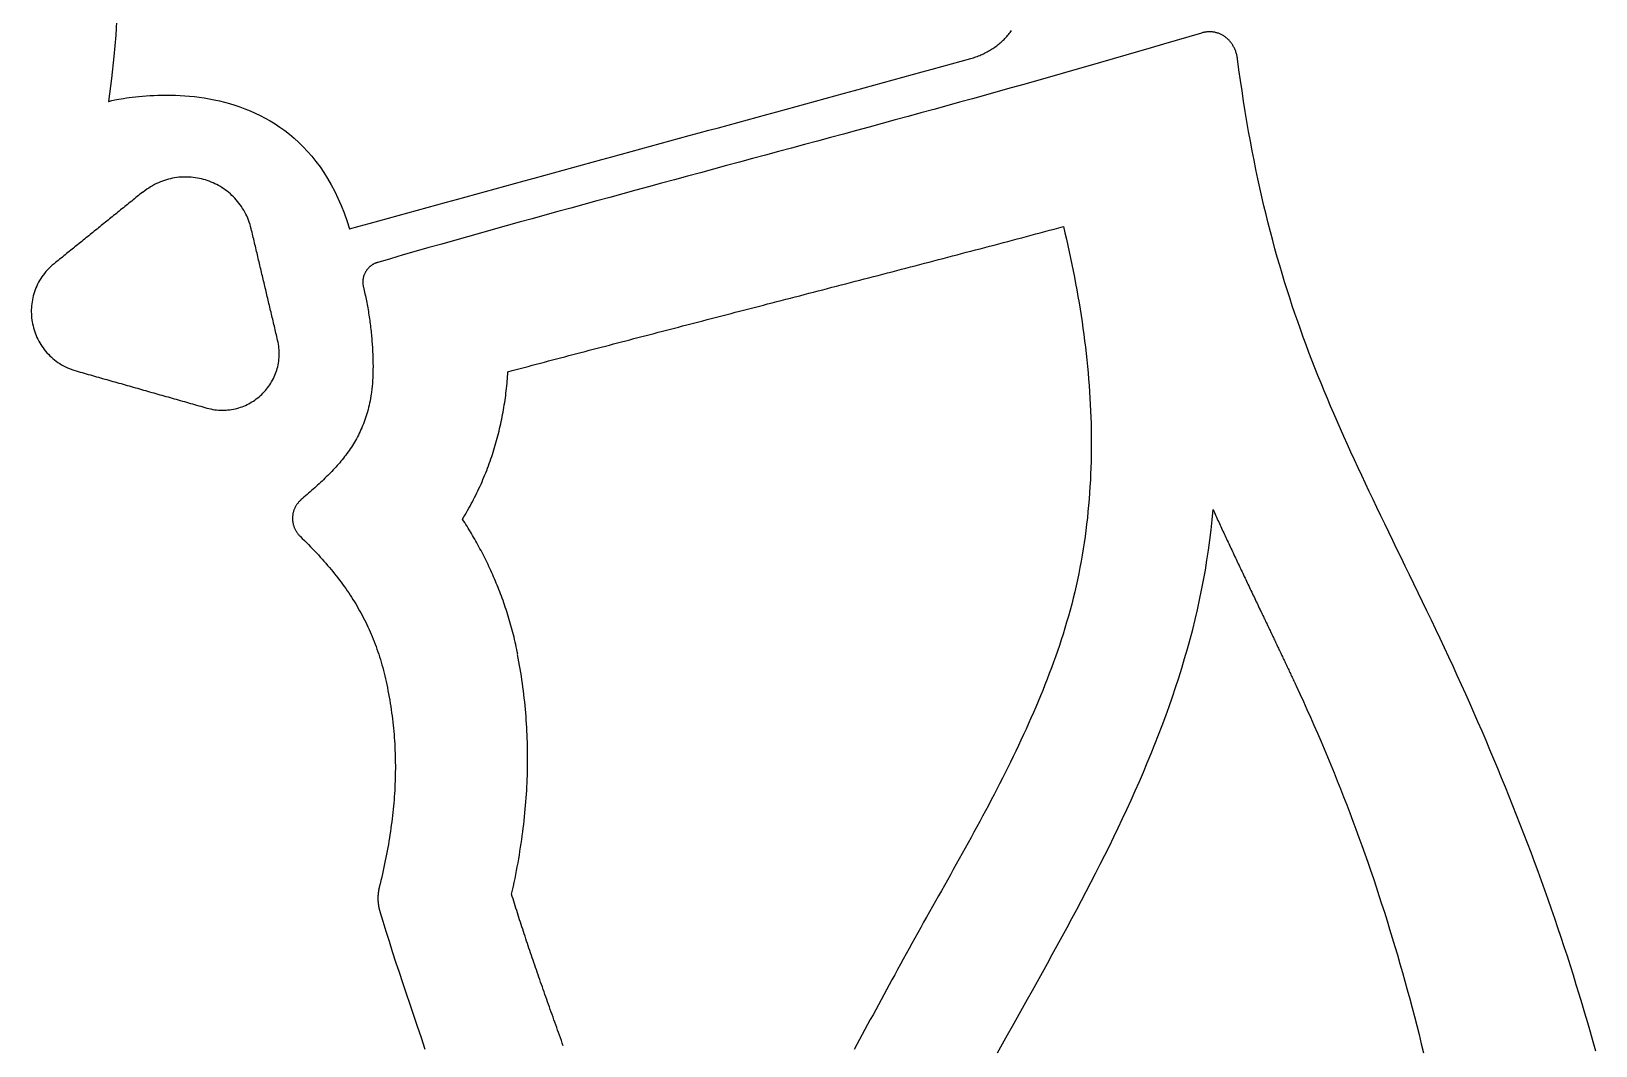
# Model space of a CAD drawing. Header units: metres. Extents: x 28 to 153, y -144 to -56.
# Drawn here: x 104.21 to 144.66, y -117.41 to -91.2 of the extents above; entities that cross this region are included whole.
import ezdxf

# ---------------------------------------------------------------- set-up
doc = ezdxf.new("R2010")
doc.units = ezdxf.units.M

msp = doc.modelspace()

# ---------------------------------------------------------------- linework, layer by layer
for points in [[(106.425238, -90.762328), (106.396028, -91.296998), (106.351324, -91.849194), (106.290618, -92.41917), (106.213402, -93.00718), (106.216958, -93.006164), (106.227372, -93.003624), (106.244644, -92.99956), (106.268266, -92.993972), (106.298238, -92.987114), (106.33456, -92.97924), (106.376724, -92.970604), (106.42473, -92.961206), (106.478324, -92.9513), (106.537252, -92.940886), (106.601514, -92.930218), (106.670856, -92.91955), (106.745024, -92.908882), (106.823764, -92.898468), (106.906822, -92.888562), (106.994198, -92.879164), (107.085638, -92.870528), (107.180888, -92.862908), (107.279948, -92.856304), (107.38231, -92.85097), (107.487974, -92.846906), (107.59694, -92.844366), (107.7087, -92.843604), (107.823254, -92.844874), (107.940348, -92.848176), (108.059728, -92.85351), (108.18114, -92.861384), (108.304584, -92.871544), (108.429806, -92.884498), (108.556552, -92.900246), (108.684822, -92.919042), (108.814108, -92.94114), (108.94441, -92.96654), (109.075474, -92.995496), (109.2073, -93.028008), (109.33938, -93.06433), (109.471714, -93.104716), (109.604302, -93.149166), (109.736636, -93.197934), (109.868716, -93.251274), (110.000034, -93.309186), (110.130844, -93.371924), (110.260638, -93.439742), (110.389416, -93.51264), (110.516924, -93.590872), (110.642908, -93.674438), (110.767114, -93.763592), (110.889542, -93.858588), (111.009938, -93.95968), (111.128048, -94.066868), (111.243618, -94.180152), (111.356648, -94.30004), (111.46663, -94.426532), (111.573818, -94.559628), (111.677704, -94.699836), (111.778288, -94.846902), (111.875062, -95.001334), (111.968026, -95.163132), (112.05718, -95.33255), (112.142016, -95.509842), (112.222534, -95.695008), (112.29848, -95.888048), (112.369854, -96.08947), (112.436148, -96.299274)], [(144.657826, -117.55882), (144.589754, -117.31244), (144.520412, -117.06606), (144.450054, -116.819934), (144.378426, -116.574062), (144.305528, -116.328444), (144.231614, -116.082826), (144.15643, -115.837462), (144.08023, -115.592352), (144.00276, -115.347496), (143.924274, -115.10264), (143.844518, -114.858038), (143.763746, -114.61369), (143.681704, -114.369596), (143.598646, -114.125502), (143.514572, -113.881662), (143.429228, -113.638076), (143.342868, -113.394744), (143.255492, -113.151412), (143.1671, -112.908334), (143.077692, -112.66551), (142.987014, -112.42294), (142.89532, -112.18037), (142.80261, -111.938054), (142.708884, -111.695992), (142.614142, -111.45393), (142.518384, -111.212122), (142.421864, -110.970568), (142.324328, -110.729268), (142.225776, -110.487968), (142.126208, -110.246922), (142.025624, -110.00613), (141.924278, -109.765338), (141.821916, -109.5248), (141.718538, -109.284516), (141.614398, -109.044486), (141.509242, -108.804456), (141.403324, -108.56468), (141.29639, -108.325158), (141.188694, -108.085636), (141.079982, -107.846368), (140.970508, -107.607354), (140.860018, -107.36834), (140.748766, -107.12958), (140.636752, -106.891074), (140.523976, -106.652822), (140.410184, -106.41457), (140.29563, -106.176572), (140.180314, -105.938828), (140.066522, -105.705148), (139.954, -105.474262), (139.842748, -105.24617), (139.732766, -105.020618), (139.624054, -104.797606), (139.516866, -104.57688), (139.410948, -104.35844), (139.3063, -104.142286), (139.202922, -103.928164), (139.100814, -103.71582), (138.999976, -103.505254), (138.900408, -103.296466), (138.80211, -103.089202), (138.705082, -102.883462), (138.609324, -102.678992), (138.514836, -102.475792), (138.421618, -102.273608), (138.32967, -102.07244), (138.238738, -101.872288), (138.149076, -101.672898), (138.060684, -101.474016), (137.973562, -101.275896), (137.88771, -101.07803), (137.803128, -100.880418), (137.719816, -100.68306), (137.637774, -100.485702), (137.556748, -100.288344), (137.476992, -100.090986), (137.398506, -99.893374), (137.32129, -99.695254), (137.245344, -99.496626), (137.170414, -99.29749), (137.096754, -99.097592), (137.024364, -98.896932), (136.953244, -98.695256), (136.88314, -98.492564), (136.814306, -98.288602), (136.746742, -98.08337), (136.680194, -97.876614), (136.614916, -97.668334), (136.550908, -97.45853), (136.487916, -97.246948), (136.426194, -97.033334), (136.365742, -96.817942), (136.306306, -96.600264), (136.24814, -96.3803), (136.191244, -96.15805), (136.135364, -95.933514), (136.080754, -95.706184), (136.02716, -95.476314), (135.974836, -95.24365), (135.923528, -95.007938), (135.87349, -94.769432), (135.824468, -94.527624), (135.776716, -94.282514), (135.72998, -94.034102), (135.684514, -93.782134), (135.640064, -93.52661), (135.596884, -93.267276), (135.55472, -93.004132), (135.513826, -92.737178), (135.473948, -92.46616), (135.435086, -92.190824), (135.397494, -91.911424), (135.394192, -91.888056), (135.390382, -91.864942), (135.386064, -91.842082), (135.381238, -91.81973), (135.375904, -91.797632), (135.370062, -91.775788), (135.363712, -91.754198), (135.356854, -91.733116), (135.349742, -91.712288), (135.342122, -91.691714), (135.333994, -91.671648), (135.325358, -91.651836), (135.316468, -91.632278), (135.30707, -91.613228), (135.297164, -91.594432), (135.287004, -91.576144), (135.276336, -91.55811), (135.265414, -91.540584), (135.253984, -91.523312), (135.2423, -91.506548), (135.230108, -91.490038), (135.217662, -91.474036), (135.204708, -91.458542), (135.1915, -91.443302), (135.178038, -91.42857), (135.164068, -91.414346), (135.149844, -91.400376), (135.135366, -91.386914), (135.120634, -91.37396), (135.105394, -91.361514), (135.0899, -91.349322), (135.074152, -91.337638), (135.05815, -91.326462), (135.041894, -91.315794), (135.025384, -91.305634), (135.00862, -91.295982), (134.991602, -91.286838), (134.97433, -91.278202), (134.956804, -91.26982), (134.939024, -91.261946), (134.92099, -91.25458), (134.902702, -91.247976), (134.88416, -91.24188), (134.865618, -91.236292), (134.846822, -91.231212), (134.827772, -91.22664), (134.808468, -91.222576), (134.789164, -91.21902), (134.769606, -91.215972), (134.750048, -91.213432), (134.730236, -91.211654), (134.71017, -91.210384), (134.690104, -91.209622), (134.669784, -91.209622), (134.649464, -91.21013), (134.62889, -91.211146), (134.608316, -91.212924), (134.587742, -91.21521), (134.566914, -91.218004), (134.546086, -91.22156), (134.525258, -91.225624), (134.50443, -91.23045), (134.483348, -91.235784), (134.462266, -91.24188), (134.138162, -91.338654), (133.813296, -91.43492), (133.487922, -91.530932), (133.16204, -91.62669), (132.83565, -91.72194), (132.508498, -91.816936), (132.180838, -91.911678), (131.85267, -92.006166), (131.523994, -92.1004), (131.19481, -92.19438), (130.865372, -92.288106), (130.535426, -92.381578), (130.204972, -92.474796), (129.874264, -92.56776), (129.543048, -92.66047), (129.211324, -92.752926), (128.879346, -92.845382), (128.547114, -92.937584), (128.214374, -93.029532), (127.88138, -93.12148), (127.548132, -93.213174), (127.21463, -93.304614), (126.880874, -93.396054), (126.546864, -93.48724), (126.2126, -93.578426), (125.878082, -93.669612), (125.54331, -93.760544), (125.208284, -93.851476), (124.873258, -93.942408), (124.537978, -94.03334), (124.202698, -94.124018), (123.867164, -94.214696), (123.53163, -94.305374), (123.196096, -94.396052), (122.860308, -94.48673), (122.52452, -94.577408), (122.188732, -94.668086), (121.852944, -94.759018), (121.517156, -94.84995), (121.181368, -94.940882), (120.84558, -95.031814), (120.509792, -95.123), (120.174004, -95.214186), (119.83847, -95.305372), (119.502936, -95.396812), (119.167656, -95.488252), (118.832376, -95.579946), (118.49735, -95.67164), (118.162324, -95.763588), (117.827552, -95.85579), (117.493034, -95.947992), (117.15877, -96.040448), (116.82476, -96.133158), (116.49075, -96.226122), (116.157248, -96.319086), (115.824, -96.412304), (115.491006, -96.505776), (115.158266, -96.599502), (114.82578, -96.693482), (114.493802, -96.787716), (114.162078, -96.882204), (113.830862, -96.9772), (113.4999, -97.07245), (113.169446, -97.167954), (113.156492, -97.171764), (113.143792, -97.175828), (113.131346, -97.1804), (113.1189, -97.185226), (113.106708, -97.190306), (113.09477, -97.19564), (113.083086, -97.201228), (113.071402, -97.20707), (113.059972, -97.213166), (113.048796, -97.219516), (113.037874, -97.22612), (113.026952, -97.232978), (113.016284, -97.24009), (113.00587, -97.247456), (112.99571, -97.255076), (112.985804, -97.26295), (112.975898, -97.270824), (112.966246, -97.278952), (112.956848, -97.287334), (112.947704, -97.29597), (112.938814, -97.30486), (112.930178, -97.31375), (112.921796, -97.322894), (112.913414, -97.332292), (112.905286, -97.341944), (112.897412, -97.351596), (112.889792, -97.361502), (112.882426, -97.371662), (112.875314, -97.381822), (112.868456, -97.392236), (112.861852, -97.402904), (112.855502, -97.413572), (112.849406, -97.424494), (112.843564, -97.435416), (112.837976, -97.446592), (112.832642, -97.457768), (112.827562, -97.469198), (112.822736, -97.480628), (112.818164, -97.492312), (112.813846, -97.503996), (112.809782, -97.515934), (112.805972, -97.527872), (112.802416, -97.540064), (112.799368, -97.552256), (112.796574, -97.564448), (112.794034, -97.576894), (112.791748, -97.58934), (112.789716, -97.601786), (112.787938, -97.614232), (112.786414, -97.626932), (112.785398, -97.639632), (112.784636, -97.652332), (112.784128, -97.665032), (112.783874, -97.677986), (112.783874, -97.69094), (112.784382, -97.703894), (112.785144, -97.716848), (112.78616, -97.729802), (112.78743, -97.742756), (112.789208, -97.75571), (112.79124, -97.768664), (112.793526, -97.781618), (112.79632, -97.794572), (112.799368, -97.807526), (112.810036, -97.851468), (112.82045, -97.89541), (112.83061, -97.939606), (112.840516, -97.984056), (112.850168, -98.02876), (112.859566, -98.073718), (112.86871, -98.118676), (112.877854, -98.163888), (112.886744, -98.209354), (112.89538, -98.25482), (112.903762, -98.30054), (112.91189, -98.34626), (112.919764, -98.39198), (112.927384, -98.437954), (112.93475, -98.483928), (112.941862, -98.529902), (112.94872, -98.575876), (112.955578, -98.622104), (112.962182, -98.668332), (112.968532, -98.71456), (112.974628, -98.760788), (112.98047, -98.807016), (112.986058, -98.853244), (112.991392, -98.899218), (112.996472, -98.945192), (113.001298, -98.991166), (113.00587, -99.03714), (113.010188, -99.08286), (113.014252, -99.12858), (113.018062, -99.174046), (113.021618, -99.219512), (113.02492, -99.264724), (113.027968, -99.309936), (113.031016, -99.354894), (113.03381, -99.399598), (113.03635, -99.444302), (113.038636, -99.488752), (113.040668, -99.532948), (113.042446, -99.57689), (113.04397, -99.620578), (113.04524, -99.664012), (113.046256, -99.707192), (113.047018, -99.750118), (113.047526, -99.79279), (113.04778, -99.835208), (113.04778, -99.877118), (113.047526, -99.918774), (113.047018, -99.960176), (113.046256, -100.00107), (113.04524, -100.04171), (113.04397, -100.081842), (113.042446, -100.12172), (113.040668, -100.16109), (113.038636, -100.200206), (113.03635, -100.238814), (113.03381, -100.276914), (113.031016, -100.314506), (113.027714, -100.35159), (113.024158, -100.38842), (113.020348, -100.424742), (113.016284, -100.460556), (113.011966, -100.495862), (113.007394, -100.530406), (113.002568, -100.564442), (112.99317, -100.625656), (112.98301, -100.685854), (112.972088, -100.74529), (112.96015, -100.80371), (112.94745, -100.861368), (112.933988, -100.918264), (112.919764, -100.974144), (112.904778, -101.029262), (112.88903, -101.083618), (112.87252, -101.137212), (112.855248, -101.190044), (112.837214, -101.242114), (112.818672, -101.293422), (112.799368, -101.343968), (112.779302, -101.393752), (112.758474, -101.443028), (112.737138, -101.491542), (112.71504, -101.539548), (112.692434, -101.586792), (112.669066, -101.633528), (112.64519, -101.679502), (112.620552, -101.724968), (112.595406, -101.769926), (112.569752, -101.814122), (112.543336, -101.85781), (112.516412, -101.90099), (112.48898, -101.943662), (112.46104, -101.985826), (112.432592, -102.027482), (112.403636, -102.06863), (112.374172, -102.109524), (112.3442, -102.14991), (112.31372, -102.189788), (112.282732, -102.229412), (112.251236, -102.268528), (112.219232, -102.30739), (112.18672, -102.345744), (112.153954, -102.383844), (112.12068, -102.42169), (112.086898, -102.459282), (112.052862, -102.496366), (112.018318, -102.533196), (111.98352, -102.569772), (111.948214, -102.606094), (111.912654, -102.642416), (111.87684, -102.678484), (111.840518, -102.714298), (111.803942, -102.749858), (111.767112, -102.785418), (111.730028, -102.820724), (111.692436, -102.85603), (111.65459, -102.891082), (111.61649, -102.926134), (111.578136, -102.960932), (111.539528, -102.99573), (111.500666, -103.030528), (111.46155, -103.065326), (111.422434, -103.100124), (111.383064, -103.134922), (111.34344, -103.16972), (111.303562, -103.204518), (111.263684, -103.239316), (111.223552, -103.274114), (111.183166, -103.309166), (111.170212, -103.32085), (111.157512, -103.332788), (111.14532, -103.34498), (111.133636, -103.357426), (111.122206, -103.370126), (111.111284, -103.38308), (111.100616, -103.396288), (111.090456, -103.409496), (111.08055, -103.422958), (111.071152, -103.436674), (111.062262, -103.450644), (111.053626, -103.464868), (111.045498, -103.479092), (111.037624, -103.49357), (111.030258, -103.508302), (111.0234, -103.523034), (111.016796, -103.53802), (111.0107, -103.553006), (111.004858, -103.568246), (110.999524, -103.583486), (110.994698, -103.59898), (110.990126, -103.614474), (110.986062, -103.629968), (110.982252, -103.645716), (110.97895, -103.661464), (110.975902, -103.677212), (110.973362, -103.693214), (110.97133, -103.709216), (110.969552, -103.725218), (110.968282, -103.74122), (110.967266, -103.757222), (110.966758, -103.773224), (110.966758, -103.789226), (110.967012, -103.805228), (110.967774, -103.82123), (110.96879, -103.837232), (110.970314, -103.853234), (110.972346, -103.869236), (110.974632, -103.885238), (110.977426, -103.90124), (110.980474, -103.917242), (110.98403, -103.93299), (110.98784, -103.948738), (110.992158, -103.964486), (110.996984, -103.97998), (111.002064, -103.995474), (111.007652, -104.010968), (111.013494, -104.026208), (111.019844, -104.041448), (111.026702, -104.056434), (111.033814, -104.07142), (111.041434, -104.086152), (111.049308, -104.10063), (111.05769, -104.115108), (111.066326, -104.129332), (111.07547, -104.143302), (111.085122, -104.157272), (111.095028, -104.170988), (111.105442, -104.18445), (111.11611, -104.197658), (111.127286, -104.210612), (111.138716, -104.223312), (111.150654, -104.235758), (111.1631, -104.24795), (111.218218, -104.301798), (111.272574, -104.355392), (111.326168, -104.408986), (111.379254, -104.46258), (111.431578, -104.516174), (111.483394, -104.569768), (111.534448, -104.623362), (111.58474, -104.676956), (111.634524, -104.73055), (111.683546, -104.784144), (111.73206, -104.837738), (111.779812, -104.891332), (111.826802, -104.94518), (111.873284, -104.999028), (111.919004, -105.052876), (111.964216, -105.106978), (112.008666, -105.16108), (112.052608, -105.215436), (112.095788, -105.269792), (112.13846, -105.324402), (112.18037, -105.379266), (112.221772, -105.43413), (112.262412, -105.489248), (112.302544, -105.54462), (112.341914, -105.600246), (112.380776, -105.656126), (112.418876, -105.71226), (112.456468, -105.768648), (112.493298, -105.82529), (112.52962, -105.882186), (112.56518, -105.939336), (112.600232, -105.99674), (112.634522, -106.054652), (112.668304, -106.112818), (112.701578, -106.171238), (112.73409, -106.230166), (112.766094, -106.289348), (112.797336, -106.349038), (112.82807, -106.408982), (112.858042, -106.469434), (112.887506, -106.530394), (112.916462, -106.591608), (112.944656, -106.65333), (112.972342, -106.71556), (112.99952, -106.778298), (113.025936, -106.841544), (113.051844, -106.905298), (113.077244, -106.96956), (113.101882, -107.03433), (113.126012, -107.099608), (113.14938, -107.165394), (113.17224, -107.231688), (113.194592, -107.298744), (113.216436, -107.366308), (113.237518, -107.43438), (113.258092, -107.503214), (113.278158, -107.572556), (113.297462, -107.64266), (113.316258, -107.713526), (113.334546, -107.7849), (113.352072, -107.857036), (113.36909, -107.929934), (113.3856, -108.00334), (113.401602, -108.077508), (113.418366, -108.159296), (113.434622, -108.24083), (113.450116, -108.322364), (113.464848, -108.403644), (113.479072, -108.484924), (113.492534, -108.56595), (113.505234, -108.646976), (113.517426, -108.727748), (113.528856, -108.80852), (113.539778, -108.889292), (113.549938, -108.96981), (113.559336, -109.050328), (113.568226, -109.130846), (113.576354, -109.21111), (113.583974, -109.291374), (113.590832, -109.371638), (113.597182, -109.451902), (113.60277, -109.532166), (113.60785, -109.61243), (113.612168, -109.692694), (113.615978, -109.772958), (113.619026, -109.853222), (113.621566, -109.933486), (113.623344, -110.01375), (113.624614, -110.094014), (113.625122, -110.174278), (113.625122, -110.254542), (113.62436, -110.334806), (113.62309, -110.41507), (113.621312, -110.495588), (113.618772, -110.576106), (113.615724, -110.656624), (113.612168, -110.737142), (113.60785, -110.817914), (113.603024, -110.898686), (113.597436, -110.979712), (113.59134, -111.060738), (113.584736, -111.141764), (113.57737, -111.223044), (113.569496, -111.304324), (113.561114, -111.385858), (113.55197, -111.467646), (113.542318, -111.549434), (113.532158, -111.631476), (113.52149, -111.713518), (113.51006, -111.795814), (113.498122, -111.878364), (113.485676, -111.961168), (113.472722, -112.043972), (113.459006, -112.12703), (113.444782, -112.210342), (113.43005, -112.293908), (113.41481, -112.377728), (113.398808, -112.461802), (113.382298, -112.54613), (113.36528, -112.630712), (113.347754, -112.715548), (113.32972, -112.800638), (113.311178, -112.885982), (113.292128, -112.97158), (113.272316, -113.057432), (113.251996, -113.143538), (113.231168, -113.229898), (113.209832, -113.316512), (113.207546, -113.326164), (113.20526, -113.335816), (113.202974, -113.345468), (113.200942, -113.35512), (113.19891, -113.364772), (113.196878, -113.374424), (113.1951, -113.384076), (113.193322, -113.393728), (113.191544, -113.40338), (113.19002, -113.413032), (113.188496, -113.422684), (113.186972, -113.432336), (113.185702, -113.441988), (113.184432, -113.451894), (113.183162, -113.4618), (113.181892, -113.471706), (113.180876, -113.481612), (113.17986, -113.491518), (113.178844, -113.501424), (113.178082, -113.51133), (113.17732, -113.521236), (113.176558, -113.531142), (113.17605, -113.541048), (113.175542, -113.550954), (113.175034, -113.56086), (113.17478, -113.570766), (113.174526, -113.580672), (113.174272, -113.590578), (113.174272, -113.600484), (113.174272, -113.61039), (113.174272, -113.620296), (113.174526, -113.630202), (113.17478, -113.640108), (113.175034, -113.650014), (113.175542, -113.65992), (113.17605, -113.669826), (113.176558, -113.679732), (113.17732, -113.689638), (113.178082, -113.699544), (113.178844, -113.70945), (113.17986, -113.719356), (113.180876, -113.729262), (113.181892, -113.739168), (113.182908, -113.749074), (113.184178, -113.758726), (113.185448, -113.768378), (113.186718, -113.77803), (113.188242, -113.787682), (113.189766, -113.797334), (113.19129, -113.806986), (113.193068, -113.816638), (113.194846, -113.82629), (113.196624, -113.835942), (113.198656, -113.845594), (113.200688, -113.855246), (113.20272, -113.864898), (113.205006, -113.87455), (113.207292, -113.884202), (113.209578, -113.893854), (113.212118, -113.903506), (113.214658, -113.913158), (113.217198, -113.92281), (113.219992, -113.932462), (113.222786, -113.94186), (113.300002, -114.196622), (113.379504, -114.453924), (113.461292, -114.71402), (113.545366, -114.97691), (113.631726, -115.242848), (113.720118, -115.512088), (113.810542, -115.78463), (113.902744, -116.060728), (113.996978, -116.340636), (114.09299, -116.624608), (114.19078, -116.912644), (114.290094, -117.204998), (114.391186, -117.50167)], [(112.442244, -96.302322), (112.693196, -96.233488), (112.944148, -96.164654), (113.1951, -96.09582), (113.446052, -96.026986), (113.697004, -95.958152), (113.947956, -95.889318), (114.198908, -95.820484), (114.44986, -95.75165), (114.700812, -95.682816), (114.951764, -95.613982), (115.202716, -95.545148), (115.453668, -95.476314), (115.70462, -95.40748), (115.955572, -95.338646), (116.206524, -95.269812), (116.457476, -95.200978), (116.708428, -95.132144), (116.95938, -95.06331), (117.210332, -94.994476), (117.461284, -94.925642), (117.712236, -94.856808), (117.963188, -94.787974), (118.21414, -94.71914), (118.465092, -94.650306), (118.716044, -94.581472), (118.966996, -94.512638), (119.217948, -94.443804), (119.4689, -94.37497), (119.719852, -94.306136), (119.970804, -94.237302), (120.221756, -94.168468), (120.472708, -94.099634), (120.72366, -94.0308), (120.974612, -93.961966), (121.225564, -93.893132), (121.476516, -93.824298), (121.727468, -93.755464), (121.97842, -93.68663), (122.229372, -93.617796), (122.480324, -93.548962), (122.731276, -93.480128), (122.982228, -93.411294), (123.23318, -93.34246), (123.484132, -93.273626), (123.735084, -93.204792), (123.986036, -93.135958), (124.236988, -93.067124), (124.48794, -92.99829), (124.738892, -92.929456), (124.989844, -92.860622), (125.240796, -92.791788), (125.491748, -92.722954), (125.7427, -92.65412), (125.993652, -92.585286), (126.244604, -92.516452), (126.495556, -92.447618), (126.746508, -92.378784), (126.99746, -92.30995), (127.248412, -92.241116), (127.499364, -92.172282), (127.750316, -92.103448), (128.001268, -92.034614), (128.25222, -91.96578), (128.503172, -91.896946), (128.5367, -91.887548), (128.569974, -91.877642), (128.603248, -91.866974), (128.636268, -91.855798), (128.669034, -91.844114), (128.701546, -91.831922), (128.733804, -91.818968), (128.765808, -91.805506), (128.797558, -91.791536), (128.829054, -91.777058), (128.860296, -91.762072), (128.891284, -91.746578), (128.922018, -91.730322), (128.952244, -91.713558), (128.982216, -91.696286), (129.011934, -91.678506), (129.041144, -91.660218), (129.0701, -91.641422), (129.098802, -91.622372), (129.126996, -91.602814), (129.154936, -91.582748), (129.182368, -91.562174), (129.209292, -91.541092), (129.235962, -91.519502), (129.262124, -91.497404), (129.287778, -91.475052), (129.313178, -91.452192), (129.33807, -91.428824), (129.362454, -91.405202), (129.38633, -91.381072), (129.409698, -91.356434), (129.432558, -91.331542), (129.45491, -91.306142), (129.476754, -91.280234), (129.49809, -91.254072), (129.518918, -91.227402), (129.538984, -91.200478), (129.558542, -91.173046)], [(107.095036, -95.350584), (107.059222, -95.37954), (107.023408, -95.408496), (106.987594, -95.437452), (106.95178, -95.466408), (106.915966, -95.495364), (106.880152, -95.52432), (106.844338, -95.553276), (106.808524, -95.582232), (106.77271, -95.611188), (106.736896, -95.640144), (106.701082, -95.6691), (106.665268, -95.698056), (106.629454, -95.727012), (106.59364, -95.755968), (106.557826, -95.784924), (106.522012, -95.81388), (106.486198, -95.842836), (106.450384, -95.871792), (106.41457, -95.900748), (106.378756, -95.929704), (106.342942, -95.95866), (106.307128, -95.987616), (106.271314, -96.016572), (106.2355, -96.045528), (106.199686, -96.074484), (106.163872, -96.10344), (106.128058, -96.132396), (106.092244, -96.161352), (106.05643, -96.190308), (106.020616, -96.219264), (105.984802, -96.24822), (105.948988, -96.277176), (105.913174, -96.306132), (105.87736, -96.335088), (105.841546, -96.364044), (105.805732, -96.393), (105.769918, -96.421956), (105.734104, -96.450912), (105.69829, -96.479868), (105.662476, -96.508824), (105.626662, -96.53778), (105.590848, -96.566736), (105.555034, -96.595692), (105.51922, -96.624648), (105.483406, -96.653604), (105.447592, -96.68256), (105.411778, -96.711516), (105.375964, -96.740472), (105.34015, -96.769428), (105.304336, -96.798384), (105.268522, -96.82734), (105.232708, -96.856296), (105.196894, -96.885252), (105.16108, -96.914208), (105.125266, -96.943164), (105.089452, -96.97212), (105.053638, -97.001076), (105.017824, -97.030032), (104.98201, -97.058988), (104.946196, -97.087944), (104.910382, -97.1169), (104.874568, -97.145856), (104.838754, -97.174812), (104.80294, -97.203768), (104.756966, -97.242376), (104.713024, -97.282254), (104.67086, -97.323148), (104.630728, -97.365058), (104.592374, -97.407984), (104.556052, -97.451672), (104.521508, -97.496376), (104.488996, -97.541842), (104.458262, -97.58807), (104.429306, -97.63506), (104.402382, -97.682812), (104.377236, -97.731072), (104.353868, -97.780094), (104.332278, -97.829624), (104.312466, -97.879662), (104.294686, -97.930208), (104.278684, -97.981008), (104.26446, -98.032316), (104.252014, -98.083878), (104.241346, -98.135694), (104.232456, -98.187764), (104.22509, -98.239834), (104.219502, -98.292158), (104.215692, -98.344482), (104.21366, -98.396806), (104.213406, -98.44913), (104.214676, -98.501454), (104.217724, -98.553778), (104.22255, -98.605848), (104.2289, -98.657664), (104.237028, -98.709226), (104.24668, -98.760534), (104.25811, -98.811588), (104.271064, -98.862134), (104.285542, -98.912426), (104.301798, -98.96221), (104.319578, -99.011486), (104.338882, -99.060254), (104.359964, -99.10826), (104.38257, -99.155758), (104.4067, -99.202494), (104.432354, -99.248468), (104.459532, -99.29368), (104.488234, -99.337876), (104.51846, -99.38131), (104.55021, -99.423728), (104.583484, -99.46513), (104.618282, -99.505516), (104.654604, -99.544886), (104.69245, -99.582986), (104.73182, -99.62007), (104.77246, -99.655884), (104.814624, -99.690428), (104.858312, -99.723702), (104.90327, -99.755452), (104.949752, -99.785932), (104.997504, -99.814888), (105.04678, -99.84232), (105.097326, -99.868228), (105.149396, -99.892612), (105.202736, -99.915218), (105.2576, -99.9363), (105.313734, -99.955604), (105.371138, -99.97313), (105.42397, -99.988116), (105.476802, -100.003102), (105.529634, -100.018088), (105.582466, -100.033074), (105.635298, -100.04806), (105.68813, -100.063046), (105.740962, -100.078032), (105.793794, -100.093018), (105.846626, -100.108004), (105.899458, -100.12299), (105.95229, -100.137976), (106.005122, -100.152962), (106.057954, -100.167948), (106.110786, -100.182934), (106.163618, -100.19792), (106.21645, -100.212906), (106.269282, -100.227892), (106.322114, -100.242878), (106.374946, -100.257864), (106.427778, -100.27285), (106.48061, -100.287836), (106.533442, -100.302822), (106.586274, -100.317808), (106.639106, -100.332794), (106.691938, -100.34778), (106.74477, -100.362766), (106.797602, -100.377752), (106.850434, -100.392738), (106.903266, -100.407724), (106.956098, -100.42271), (107.00893, -100.437696), (107.061762, -100.452682), (107.114594, -100.467668), (107.167426, -100.482654), (107.220258, -100.49764), (107.27309, -100.512626), (107.325922, -100.527612), (107.378754, -100.542598), (107.431586, -100.557584), (107.484418, -100.57257), (107.53725, -100.587556), (107.590082, -100.602542), (107.642914, -100.617528), (107.695746, -100.632514), (107.748578, -100.6475), (107.80141, -100.662486), (107.854242, -100.677472), (107.907074, -100.692458), (107.959906, -100.707444), (108.012738, -100.72243), (108.06557, -100.737416), (108.118402, -100.752402), (108.171234, -100.767388), (108.224066, -100.782374), (108.276898, -100.79736), (108.32973, -100.812346), (108.382562, -100.827332), (108.435394, -100.842318), (108.488226, -100.857304), (108.541058, -100.87229), (108.59389, -100.887276), (108.646722, -100.902262), (108.699554, -100.917248), (108.752386, -100.932234), (108.802932, -100.945696), (108.853478, -100.95738), (108.90377, -100.967286), (108.953808, -100.975414), (109.003846, -100.981764), (109.05363, -100.986336), (109.10316, -100.98913), (109.152182, -100.990146), (109.20095, -100.989638), (109.249464, -100.987352), (109.29747, -100.983542), (109.345222, -100.978208), (109.392466, -100.97135), (109.439202, -100.962968), (109.48543, -100.953062), (109.53115, -100.941632), (109.576362, -100.928678), (109.621066, -100.914454), (109.665008, -100.898706), (109.708442, -100.881688), (109.751114, -100.8634), (109.793278, -100.843588), (109.83468, -100.822506), (109.87532, -100.800154), (109.915198, -100.776532), (109.954314, -100.751894), (109.992668, -100.725986), (110.030006, -100.698808), (110.066582, -100.670614), (110.102142, -100.641404), (110.13694, -100.610924), (110.170722, -100.579428), (110.203488, -100.546916), (110.235238, -100.513388), (110.265972, -100.479098), (110.29569, -100.443792), (110.324392, -100.40747), (110.351824, -100.370386), (110.37824, -100.332286), (110.403386, -100.293424), (110.427262, -100.2538), (110.449868, -100.213414), (110.471204, -100.172266), (110.49127, -100.130356), (110.510066, -100.087684), (110.527592, -100.04425), (110.543848, -100.000308), (110.55858, -99.955604), (110.571788, -99.910392), (110.583726, -99.864672), (110.59414, -99.81819), (110.60303, -99.7712), (110.610396, -99.723702), (110.616238, -99.67595), (110.620556, -99.62769), (110.623096, -99.578922), (110.624112, -99.5299), (110.62335, -99.48037), (110.62081, -99.430586), (110.616746, -99.380548), (110.610904, -99.330256), (110.603284, -99.27971), (110.593886, -99.22891), (110.582456, -99.177856), (110.571788, -99.132898), (110.56112, -99.08794), (110.550452, -99.042982), (110.539784, -98.998024), (110.529116, -98.953066), (110.518448, -98.908108), (110.50778, -98.86315), (110.497112, -98.818192), (110.486444, -98.773234), (110.475776, -98.728276), (110.465108, -98.683318), (110.45444, -98.63836), (110.443772, -98.593402), (110.433104, -98.548444), (110.422436, -98.503486), (110.411768, -98.458528), (110.4011, -98.41357), (110.390432, -98.368612), (110.379764, -98.323654), (110.369096, -98.278696), (110.358428, -98.233738), (110.34776, -98.18878), (110.337092, -98.143822), (110.326424, -98.098864), (110.315756, -98.053906), (110.305088, -98.008948), (110.294166, -97.96399), (110.283498, -97.919032), (110.27283, -97.874074), (110.262162, -97.829116), (110.251494, -97.784158), (110.240826, -97.7392), (110.230158, -97.694242), (110.21949, -97.649284), (110.208822, -97.604326), (110.198154, -97.559368), (110.187486, -97.51441), (110.176818, -97.469452), (110.16615, -97.424494), (110.155482, -97.379536), (110.144814, -97.334578), (110.134146, -97.28962), (110.123478, -97.244662), (110.11281, -97.199704), (110.102142, -97.154746), (110.091474, -97.109788), (110.080806, -97.06483), (110.070138, -97.019872), (110.05947, -96.974914), (110.048802, -96.929956), (110.038134, -96.884998), (110.027466, -96.84004), (110.016798, -96.795082), (110.00613, -96.750124), (109.995462, -96.705166), (109.98454, -96.660208), (109.973872, -96.61525), (109.963204, -96.570292), (109.952536, -96.525334), (109.941868, -96.480376), (109.9312, -96.435418), (109.920532, -96.39046), (109.909864, -96.345502), (109.899196, -96.300544), (109.88421, -96.242632), (109.8677, -96.185736), (109.849412, -96.13011), (109.8296, -96.0755), (109.80801, -96.021906), (109.784896, -95.969582), (109.760258, -95.918528), (109.734096, -95.86849), (109.706664, -95.819722), (109.677708, -95.772224), (109.647482, -95.725742), (109.615732, -95.68053), (109.582712, -95.636588), (109.548422, -95.593916), (109.513116, -95.552514), (109.47654, -95.512382), (109.438948, -95.47352), (109.400086, -95.435928), (109.360208, -95.39986), (109.319314, -95.365062), (109.277404, -95.331534), (109.234732, -95.299276), (109.191044, -95.268542), (109.146594, -95.239078), (109.101128, -95.211138), (109.0549, -95.184468), (109.00791, -95.159322), (108.960412, -95.1357), (108.912152, -95.113348), (108.863384, -95.09252), (108.813854, -95.073216), (108.763816, -95.055436), (108.71327, -95.03918), (108.662216, -95.024448), (108.610654, -95.01124), (108.558838, -94.999556), (108.506514, -94.989396), (108.453936, -94.98076), (108.401104, -94.973648), (108.348018, -94.968314), (108.294678, -94.964504), (108.241338, -94.962218), (108.187744, -94.96171), (108.13415, -94.962726), (108.080556, -94.96552), (108.026962, -94.970092), (107.973368, -94.976188), (107.919774, -94.984062), (107.866434, -94.993714), (107.813094, -95.005144), (107.760008, -95.018098), (107.707176, -95.03283), (107.654598, -95.04934), (107.602274, -95.067628), (107.550458, -95.087694), (107.498896, -95.109538), (107.447842, -95.133414), (107.397296, -95.159068), (107.347258, -95.1865), (107.297728, -95.215964), (107.248706, -95.247206), (107.200192, -95.280226), (107.15244, -95.315278), (107.10545, -95.352108)], [(116.788438, -107.297474), (116.775992, -107.23372), (116.763038, -107.17022), (116.74983, -107.106974), (116.736114, -107.043982), (116.722144, -106.981498), (116.707666, -106.919268), (116.692934, -106.857292), (116.677694, -106.79557), (116.6622, -106.734102), (116.646198, -106.673142), (116.629942, -106.612436), (116.613432, -106.551984), (116.596414, -106.491786), (116.579142, -106.431842), (116.561616, -106.372406), (116.543582, -106.313224), (116.525294, -106.254296), (116.506752, -106.195622), (116.487702, -106.137202), (116.468398, -106.079036), (116.44884, -106.021378), (116.429028, -105.963974), (116.408708, -105.906824), (116.388134, -105.849928), (116.367306, -105.793286), (116.346224, -105.736898), (116.324888, -105.680764), (116.303044, -105.625138), (116.280946, -105.569766), (116.258594, -105.514648), (116.235988, -105.459784), (116.213128, -105.405174), (116.190014, -105.350818), (116.166646, -105.296716), (116.143024, -105.242868), (116.119148, -105.189274), (116.095018, -105.136188), (116.070634, -105.083356), (116.045996, -105.030778), (116.021104, -104.978454), (115.995958, -104.926384), (115.970558, -104.874568), (115.944904, -104.823006), (115.918996, -104.771698), (115.892834, -104.720644), (115.866672, -104.669844), (115.840256, -104.619298), (115.813586, -104.569006), (115.786662, -104.518968), (115.759484, -104.469438), (115.732052, -104.420162), (115.70462, -104.37114), (115.676934, -104.322372), (115.648994, -104.273858), (115.6208, -104.225598), (115.592606, -104.177592), (115.564158, -104.12984), (115.535456, -104.082342), (115.506754, -104.035098), (115.477798, -103.988108), (115.448588, -103.941372), (115.419378, -103.89489), (115.389914, -103.848662), (115.36045, -103.802688), (115.394486, -103.74757), (115.42776, -103.692198), (115.460526, -103.636572), (115.492784, -103.580692), (115.524534, -103.524812), (115.555776, -103.468678), (115.58651, -103.41229), (115.616736, -103.355648), (115.646454, -103.299006), (115.675664, -103.24211), (115.704366, -103.18496), (115.73256, -103.127556), (115.760246, -103.070152), (115.787424, -103.012494), (115.814094, -102.954582), (115.840256, -102.89667), (115.86591, -102.838504), (115.891056, -102.780338), (115.915694, -102.721918), (115.939824, -102.663244), (115.963446, -102.60457), (115.98656, -102.545642), (116.009166, -102.486714), (116.031264, -102.427532), (116.053108, -102.36835), (116.074444, -102.308914), (116.095272, -102.249478), (116.115592, -102.189788), (116.135404, -102.130098), (116.154708, -102.070154), (116.173504, -102.01021), (116.191792, -101.950012), (116.209572, -101.889814), (116.226844, -101.829616), (116.243862, -101.769164), (116.260372, -101.708712), (116.276374, -101.64826), (116.291868, -101.587554), (116.306854, -101.526848), (116.321332, -101.466142), (116.335556, -101.405182), (116.349272, -101.344222), (116.36248, -101.283262), (116.37518, -101.222048), (116.387372, -101.160834), (116.39931, -101.09962), (116.41074, -101.038406), (116.421662, -100.977192), (116.432076, -100.915724), (116.442236, -100.854256), (116.451888, -100.792788), (116.461032, -100.73132), (116.469668, -100.669852), (116.47805, -100.608384), (116.485924, -100.546916), (116.49329, -100.485448), (116.500148, -100.42398), (116.506752, -100.362512), (116.512848, -100.301044), (116.518436, -100.239576), (116.52377, -100.178108), (116.528596, -100.11664), (116.532914, -100.055172), (116.536978, -99.993704), (116.641372, -99.966018), (116.745766, -99.938332), (116.850414, -99.910646), (116.955062, -99.88296), (117.05971, -99.855274), (117.164358, -99.827588), (117.26926, -99.799902), (117.374162, -99.772216), (117.479064, -99.74453), (117.583966, -99.716844), (117.688868, -99.689158), (117.79377, -99.661472), (117.898672, -99.633786), (118.003828, -99.6061), (118.108984, -99.578414), (118.21414, -99.550982), (118.319296, -99.52355), (118.424452, -99.496118), (118.529608, -99.468686), (118.634764, -99.441254), (118.73992, -99.413822), (118.845076, -99.38639), (118.950232, -99.358958), (119.055388, -99.331526), (119.160544, -99.304094), (119.2657, -99.276662), (119.370856, -99.24923), (119.476012, -99.221798), (119.581168, -99.194366), (119.686324, -99.166934), (119.79148, -99.139502), (119.896636, -99.11207), (120.001792, -99.084638), (120.106948, -99.057206), (120.212104, -99.029774), (120.31726, -99.002342), (120.422416, -98.97491), (120.527572, -98.947732), (120.632728, -98.920554), (120.737884, -98.893376), (120.84304, -98.866198), (120.948196, -98.83902), (121.053098, -98.811842), (121.158, -98.784664), (121.262902, -98.757486), (121.367804, -98.730308), (121.472706, -98.70313), (121.577608, -98.675952), (121.68251, -98.648774), (121.787158, -98.621596), (121.891806, -98.594418), (121.996454, -98.56724), (122.101102, -98.540062), (122.20575, -98.513138), (122.310144, -98.486214), (122.414538, -98.45929), (122.518932, -98.432366), (122.623326, -98.405442), (122.727466, -98.378518), (122.831606, -98.351594), (122.935746, -98.32467), (123.039886, -98.297746), (123.143772, -98.270822), (123.247658, -98.243898), (123.366276, -98.213164), (123.484894, -98.18243), (123.603512, -98.151696), (123.72213, -98.120962), (123.841002, -98.090228), (123.959874, -98.059494), (124.078746, -98.02876), (124.197618, -97.998026), (124.316744, -97.967292), (124.43587, -97.936558), (124.554996, -97.905824), (124.674122, -97.87509), (124.793502, -97.844102), (124.912882, -97.813114), (125.032262, -97.782126), (125.151642, -97.751138), (125.271022, -97.72015), (125.390402, -97.689162), (125.510036, -97.658174), (125.62967, -97.627186), (125.749304, -97.596198), (125.868938, -97.56521), (125.988572, -97.534222), (126.108206, -97.503234), (126.22784, -97.472246), (126.347474, -97.441004), (126.467108, -97.409762), (126.586996, -97.37852), (126.706884, -97.347278), (126.826772, -97.316036), (126.94666, -97.284794), (127.066548, -97.253552), (127.186436, -97.22231), (127.306324, -97.191068), (127.426212, -97.159826), (127.5461, -97.128584), (127.665988, -97.097342), (127.785876, -97.0661), (127.905764, -97.034604), (128.025652, -97.003108), (128.14554, -96.971612), (128.265428, -96.940116), (128.385316, -96.90862), (128.505204, -96.877124), (128.625092, -96.845628), (128.74498, -96.814132), (128.864868, -96.782636), (128.984502, -96.75114), (129.104136, -96.719644), (129.22377, -96.688148), (129.343404, -96.656652), (129.463038, -96.625156), (129.582672, -96.593406), (129.702306, -96.561656), (129.82194, -96.529906), (129.941574, -96.498156), (130.060954, -96.466406), (130.180334, -96.434656), (130.299714, -96.402906), (130.419094, -96.371156), (130.538474, -96.339406), (130.657854, -96.307656), (130.77698, -96.275906), (130.896106, -96.244156), (130.935222, -96.407478), (130.973322, -96.5708), (131.010406, -96.734376), (131.046728, -96.897952), (131.082034, -97.061782), (131.116324, -97.225612), (131.149598, -97.389442), (131.181856, -97.553526), (131.213098, -97.71761), (131.243324, -97.881694), (131.272534, -98.046032), (131.300474, -98.21037), (131.327398, -98.374708), (131.353306, -98.539046), (131.377944, -98.703384), (131.401566, -98.867976), (131.423918, -99.032568), (131.445254, -99.19716), (131.46532, -99.361752), (131.48437, -99.526344), (131.50215, -99.690936), (131.51866, -99.855274), (131.5339, -100.019612), (131.54787, -100.18395), (131.56057, -100.348288), (131.572, -100.512626), (131.58216, -100.67671), (131.59105, -100.840794), (131.59867, -101.004878), (131.60502, -101.168708), (131.6101, -101.332538), (131.613656, -101.496368), (131.615942, -101.659944), (131.616958, -101.82352), (131.61645, -101.986842), (131.614672, -102.14991), (131.61137, -102.312978), (131.606544, -102.475792), (131.600448, -102.638606), (131.592828, -102.801166), (131.583684, -102.963472), (131.573016, -103.125524), (131.560824, -103.287576), (131.547108, -103.449374), (131.531868, -103.610918), (131.515104, -103.772208), (131.496816, -103.933244), (131.477004, -104.094026), (131.455668, -104.254554), (131.432554, -104.414828), (131.407916, -104.574848), (131.3815, -104.734614), (131.35356, -104.894126), (131.323842, -105.053384), (131.2926, -105.212134), (131.25958, -105.37063), (131.225036, -105.528872), (131.188714, -105.68686), (131.150614, -105.84434), (131.110736, -106.001566), (131.06908, -106.158284), (131.025646, -106.314748), (130.980434, -106.470958), (130.933444, -106.62666), (130.88747, -106.77398), (130.840226, -106.920792), (130.791712, -107.06735), (130.741928, -107.213654), (130.690874, -107.359704), (130.63855, -107.5055), (130.58521, -107.650788), (130.5306, -107.795822), (130.474974, -107.940602), (130.418332, -108.085128), (130.360674, -108.2294), (130.302, -108.373418), (130.24231, -108.517182), (130.181604, -108.660692), (130.119882, -108.803948), (130.057398, -108.94695), (129.993898, -109.089698), (129.929636, -109.232192), (129.864612, -109.374432), (129.798826, -109.516418), (129.732024, -109.65815), (129.664714, -109.799628), (129.596642, -109.940852), (129.527808, -110.081822), (129.458466, -110.222538), (129.388362, -110.363), (129.31775, -110.503462), (129.246376, -110.64367), (129.174494, -110.783624), (129.102104, -110.923324), (129.029206, -111.06277), (128.9558, -111.202216), (128.88214, -111.341408), (128.807972, -111.480346), (128.73355, -111.61903), (128.65862, -111.757714), (128.583436, -111.896144), (128.507998, -112.03432), (128.432306, -112.172496), (128.35636, -112.310418), (128.28016, -112.448086), (128.203706, -112.585754), (128.127252, -112.723168), (128.050544, -112.860328), (127.973836, -112.997488), (127.897128, -113.134394), (127.820166, -113.2713), (127.743204, -113.407952), (127.666242, -113.544604), (127.589534, -113.681002), (127.512826, -113.8174), (127.436118, -113.953544), (127.359664, -114.089688), (127.28321, -114.225578), (127.20701, -114.361468), (127.131064, -114.497358), (127.055372, -114.632994), (126.979934, -114.76863), (126.90475, -114.904012), (126.82982, -115.039394), (126.755398, -115.174776), (126.68123, -115.310158), (126.60757, -115.445286), (126.534418, -115.580414), (126.464568, -115.709446), (126.394718, -115.838478), (126.324868, -115.96751), (126.254764, -116.096542), (126.18466, -116.225574), (126.114556, -116.354606), (126.044452, -116.483384), (125.974348, -116.612162), (125.904244, -116.74094), (125.83414, -116.869718), (125.764036, -116.998496), (125.693932, -117.127274), (125.623828, -117.256306), (125.553724, -117.385338), (125.483874, -117.51437)], [(129.19202, -117.595396), (129.320798, -117.365526), (129.44983, -117.135656), (129.578862, -116.905532), (129.708148, -116.675408), (129.837434, -116.44503), (129.96672, -116.214652), (130.095752, -115.98402), (130.224784, -115.753134), (130.353308, -115.521994), (130.481578, -115.290854), (130.60934, -115.05946), (130.736848, -114.827558), (130.863594, -114.595402), (130.989832, -114.362992), (131.115308, -114.130328), (131.240022, -113.897156), (131.36372, -113.66373), (131.486656, -113.43005), (131.608576, -113.195862), (131.729226, -112.961166), (131.84886, -112.726216), (131.967224, -112.490758), (132.084318, -112.254792), (132.199888, -112.018318), (132.313934, -111.781336), (132.426456, -111.543846), (132.537454, -111.305848), (132.646674, -111.067342), (132.754116, -110.828074), (132.85978, -110.588298), (132.963412, -110.34776), (133.065266, -110.106714), (133.164834, -109.864906), (133.26237, -109.62259), (133.35762, -109.379512), (133.450584, -109.135672), (133.541262, -108.89107), (133.6294, -108.645706), (133.714998, -108.39958), (133.798056, -108.152692), (133.878574, -107.905042), (133.956298, -107.65663), (134.031228, -107.407456), (134.10311, -107.157266), (134.172198, -106.906314), (134.238238, -106.654346), (134.300976, -106.401616), (134.360666, -106.14787), (134.417054, -105.893108), (134.47014, -105.63733), (134.51967, -105.38079), (134.565644, -105.123234), (134.608062, -104.864662), (134.646924, -104.605074), (134.681976, -104.344216), (134.713218, -104.082342), (134.74065, -103.819452), (134.764272, -103.555292), (134.78256, -103.595424), (134.800848, -103.635556), (134.819136, -103.675688), (134.837424, -103.71582), (134.855712, -103.755952), (134.874, -103.796084), (134.892288, -103.836216), (134.91083, -103.876348), (134.929372, -103.91648), (134.947914, -103.956612), (134.966456, -103.996744), (134.984998, -104.036876), (135.00354, -104.077008), (135.022082, -104.11714), (135.040624, -104.157272), (135.059166, -104.197404), (135.077708, -104.237536), (135.096504, -104.277668), (135.1153, -104.3178), (135.134096, -104.357932), (135.152892, -104.398064), (135.171688, -104.438196), (135.190484, -104.478328), (135.20928, -104.51846), (135.228076, -104.558592), (135.246872, -104.598724), (135.265668, -104.63911), (135.284718, -104.679496), (135.303768, -104.719882), (135.322818, -104.760268), (135.341868, -104.800654), (135.360918, -104.84104), (135.379968, -104.881426), (135.399018, -104.921812), (135.418068, -104.962198), (135.437118, -105.002584), (135.456168, -105.04297), (135.475218, -105.083356), (135.494522, -105.123742), (135.513826, -105.164382), (135.53313, -105.205022), (135.552434, -105.245662), (135.571738, -105.286302), (135.591042, -105.326942), (135.610346, -105.367582), (135.62965, -105.408222), (135.648954, -105.448862), (135.668258, -105.489502), (135.687562, -105.530142), (135.706866, -105.570782), (135.72617, -105.611676), (135.745728, -105.65257), (135.765286, -105.693464), (135.784844, -105.734358), (135.804402, -105.775252), (135.82396, -105.816146), (135.843518, -105.85704), (135.863076, -105.897934), (135.882634, -105.939082), (135.902192, -105.98023), (135.92175, -106.021378), (135.941308, -106.062526), (135.960866, -106.103674), (135.980678, -106.144822), (135.994902, -106.17454), (136.009126, -106.204258), (136.02335, -106.233976), (136.037574, -106.263694), (136.051798, -106.293412), (136.066022, -106.32313), (136.080246, -106.353102), (136.09447, -106.383074), (136.108694, -106.413046), (136.122918, -106.443018), (136.137142, -106.47299), (136.151366, -106.502962), (136.16559, -106.532934), (136.180068, -106.562906), (136.194546, -106.593132), (136.209024, -106.623358), (136.223502, -106.653584), (136.23798, -106.68381), (136.252458, -106.714036), (136.266936, -106.744262), (136.281414, -106.774488), (136.295892, -106.804968), (136.31037, -106.835448), (136.324848, -106.865928), (136.339326, -106.896408), (136.353804, -106.926888), (136.368282, -106.957368), (136.38276, -106.987848), (136.397238, -107.018328), (136.411716, -107.049062), (136.426194, -107.079796), (136.440672, -107.11053), (136.45515, -107.141264), (136.469628, -107.171998), (136.48436, -107.202732), (136.499092, -107.23372), (136.513824, -107.264708), (136.528556, -107.295696), (136.543288, -107.326684), (136.55802, -107.357672), (136.572752, -107.38866), (136.587484, -107.419648), (136.602216, -107.45089), (136.616948, -107.482132), (136.63168, -107.513374), (136.646412, -107.544616), (136.661144, -107.575858), (136.675876, -107.6071), (136.690608, -107.638596), (136.70534, -107.670092), (136.720072, -107.701588), (136.734804, -107.733084), (136.749536, -107.76458), (136.764268, -107.796076), (136.779, -107.827826), (136.793732, -107.859576), (136.808718, -107.891326), (136.823704, -107.923076), (136.83869, -107.954826), (136.853676, -107.986576), (136.868662, -108.01858), (136.883648, -108.050584), (136.898634, -108.082588), (136.91362, -108.114592), (137.0076, -108.31703), (137.100564, -108.519722), (137.192512, -108.722668), (137.283444, -108.926122), (137.37336, -109.12983), (137.462514, -109.333792), (137.550652, -109.538262), (137.637774, -109.742986), (137.72388, -109.948218), (137.809224, -110.153958), (137.893552, -110.360206), (137.977118, -110.566962), (138.059668, -110.774226), (138.141202, -110.981998), (138.221974, -111.190278), (138.30173, -111.39932), (138.380724, -111.60887), (138.458702, -111.819182), (138.535918, -112.030256), (138.612372, -112.241838), (138.68781, -112.454182), (138.762486, -112.667288), (138.8364, -112.881156), (138.909298, -113.09604), (138.981434, -113.311686), (139.052808, -113.528094), (139.12342, -113.745518), (139.19327, -113.963704), (139.262358, -114.182906), (139.33043, -114.403124), (139.39774, -114.624358), (139.464288, -114.846354), (139.530074, -115.06962), (139.595098, -115.293902), (139.65936, -115.5192), (139.723114, -115.745514), (139.786106, -115.973098), (139.848336, -116.201698), (139.909804, -116.431568), (139.97051, -116.662708), (140.030454, -116.894864), (140.08989, -117.12829), (140.148564, -117.362986), (140.206476, -117.599206)], [(117.96649, -117.416326), (117.941852, -117.347746), (117.917468, -117.27942), (117.893084, -117.211348), (117.868954, -117.14353), (117.844824, -117.075966), (117.820694, -117.008656), (117.796818, -116.9416), (117.772942, -116.874798), (117.749066, -116.80825), (117.725444, -116.741956), (117.701822, -116.675662), (117.6782, -116.609622), (117.654832, -116.543836), (117.631464, -116.478304), (117.60835, -116.413026), (117.585236, -116.347748), (117.562122, -116.282724), (117.539262, -116.217954), (117.516402, -116.153438), (117.493542, -116.088922), (117.470936, -116.02466), (117.44833, -115.960652), (117.425978, -115.896644), (117.403626, -115.83289), (117.381274, -115.76939), (117.359176, -115.70589), (117.337078, -115.642644), (117.315234, -115.579398), (117.29339, -115.516406), (117.271546, -115.453668), (117.249956, -115.39093), (117.228366, -115.328446), (117.20703, -115.265962), (117.185694, -115.203732), (117.164358, -115.141502), (117.143276, -115.079526), (117.122194, -115.01755), (117.101366, -114.955828), (117.080538, -114.894106), (117.05971, -114.832638), (117.039136, -114.77117), (117.018562, -114.709702), (116.998242, -114.648488), (116.977922, -114.587274), (116.957856, -114.526314), (116.93779, -114.465354), (116.917724, -114.404394), (116.897912, -114.343688), (116.8781, -114.282982), (116.858542, -114.222276), (116.838984, -114.161824), (116.819426, -114.101372), (116.800122, -114.04092), (116.780818, -113.980468), (116.761768, -113.92027), (116.742718, -113.860072), (116.723922, -113.799874), (116.705126, -113.739676), (116.686584, -113.679732), (116.668042, -113.619788), (116.6495, -113.559844), (116.631212, -113.4999), (116.654072, -113.397284), (116.676424, -113.294922), (116.698014, -113.192814), (116.719096, -113.09096), (116.739416, -112.98936), (116.758974, -112.888014), (116.778024, -112.787176), (116.796312, -112.686592), (116.814092, -112.586262), (116.83111, -112.486186), (116.84762, -112.386364), (116.863368, -112.286542), (116.878354, -112.186974), (116.892832, -112.08766), (116.906548, -111.9886), (116.919756, -111.889794), (116.932202, -111.791242), (116.94414, -111.692944), (116.955316, -111.5949), (116.96573, -111.496856), (116.975636, -111.399066), (116.98478, -111.30153), (116.993416, -111.204248), (117.00129, -111.106966), (117.008656, -111.009938), (117.01526, -110.91291), (117.021102, -110.816136), (117.026436, -110.719616), (117.031008, -110.623096), (117.035072, -110.52683), (117.038374, -110.430564), (117.041168, -110.334552), (117.0432, -110.23854), (117.044724, -110.142782), (117.045486, -110.047024), (117.045486, -109.95152), (117.044978, -109.856016), (117.043708, -109.760766), (117.04193, -109.665516), (117.03939, -109.570266), (117.036342, -109.47527), (117.032532, -109.380274), (117.028214, -109.285278), (117.023134, -109.190536), (117.017546, -109.095794), (117.011196, -109.001052), (117.004084, -108.90631), (116.996464, -108.811568), (116.988082, -108.71708), (116.979192, -108.622592), (116.96954, -108.528104), (116.95938, -108.433616), (116.948458, -108.339128), (116.937028, -108.24464), (116.924836, -108.150152), (116.912136, -108.055664), (116.898674, -107.961176), (116.884704, -107.866688), (116.869972, -107.7722), (116.854732, -107.677712), (116.83873, -107.583224), (116.821966, -107.488736), (116.804694, -107.394248), (116.78666, -107.299506)]]:
    msp.add_lwpolyline(points)

doc.saveas('drawing.dxf')
